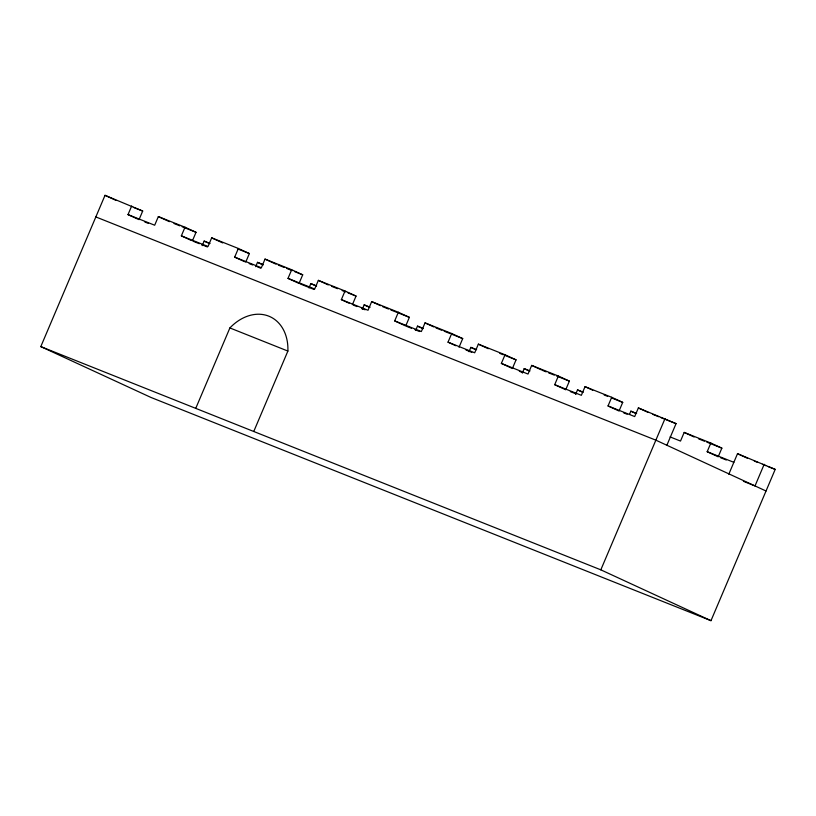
<?xml version="1.0" encoding="UTF-8"?>
<svg xmlns="http://www.w3.org/2000/svg" width="816" height="816" viewBox="0 0 816 816"><rect width="100%" height="100%" fill="white"/><g stroke="black" fill="none" stroke-linecap="round" stroke-linejoin="round"><path stroke-width="1.22" d="M728.8 474.218L737.511 453.686L775.2 469.394L710.981 620.68L150.96 397.443L40.8 346.606L105.019 195.32L142.698 211.038L139.026 219.688M137.924 219.178L128.01 214.598L131.682 205.958M192.362 240.944L196.034 232.295L185.018 227.215L158.345 216.587L154.683 225.226L128.01 214.598M191.26 240.434L181.346 235.855L185.018 227.215M202.235 245.636L204.163 241.087L209.957 243.392M245.698 262.201L249.37 253.562L238.354 248.472L211.681 237.844L208.019 246.493L181.346 235.855M244.596 261.691L234.682 257.122L238.354 248.472M255.663 266.669L257.499 262.344L263.293 264.649M195.758 408.337L229.888 327.94A45.604 34.823 -65.2 0 1 268.79 316.159A45.604 34.823 -65.2 0 1 287.885 351.064L253.766 431.46M291.689 269.739L288.017 278.378L299.033 283.458L302.705 274.819L291.689 269.739L265.016 259.1L261.355 267.75L234.682 257.122M308.999 287.926L310.835 283.601L316.628 285.916M352.369 304.725L356.041 296.075L345.025 290.996L318.352 280.367L314.69 289.007L288.017 278.378M349.064 303.195L341.353 299.635L345.025 290.996M362.335 309.182L364.171 304.858L369.964 307.173M398.361 312.253L394.689 320.902L405.705 325.982L409.377 317.342L398.361 312.253L371.688 301.624L368.026 310.264L341.353 299.635M415.67 330.449L417.506 326.125L423.3 328.43M459.041 347.239L462.713 338.599L451.697 333.509L425.024 322.881L421.362 331.531L394.689 320.902M455.736 345.719L448.025 342.159L451.697 333.509M469.006 351.706L470.842 347.381L476.636 349.697M505.033 354.776L501.361 363.416L512.377 368.506L516.049 359.856L505.033 354.776L478.36 344.148L474.698 352.787L448.025 342.159M522.342 372.963L524.178 368.638L529.972 370.954M558.368 376.033L554.696 384.683L565.712 389.762L569.384 381.123L558.368 376.033L531.695 365.405L528.023 374.044L501.361 363.416M575.678 394.23L577.514 389.905L583.307 392.21M611.704 397.29L608.032 405.94L619.048 411.019L622.72 402.38L611.704 397.29L585.031 386.662L581.359 395.311L554.696 384.683M629.473 414.406L630.85 411.162L636.643 413.477M666.876 445.25L676.056 423.637L638.367 407.929L634.695 416.568L608.032 405.94M710.981 620.68L600.821 569.833L665.04 418.557M710.848 443.057L707.176 451.697L718.192 456.787L721.864 448.137L710.848 443.057L684.185 432.419L680.513 441.068L670.079 436.907M764.184 464.314L755.014 485.928L743.417 481.307M133.426 207.346L142.698 211.038M174.002 223.513L179.806 225.828M182.121 226.756L196.034 232.295M237.772 248.941L249.37 253.562M278.358 265.108L284.152 267.424M286.467 268.352L292.271 270.657M294.586 271.585L302.705 274.819M331.694 286.375L337.487 288.68M342.128 290.537L345.607 291.914M347.922 292.842L356.041 296.075M382.704 306.704L388.508 309.019M390.823 309.947L396.617 312.253M398.942 313.181L409.377 317.342M436.04 327.971L441.844 330.276M444.159 331.204L449.953 333.52M452.278 334.438L462.713 338.599M499.81 353.389L503.288 354.776M505.614 355.694L516.049 359.856M542.711 370.484L546.19 371.872M548.515 372.8L554.309 375.115M556.624 376.033L569.384 381.123M604.166 394.985L607.645 396.372M612.286 398.218L622.72 402.38M652.861 414.395L658.665 416.711M660.98 417.629L676.056 423.637M698.68 438.896L704.473 441.201M706.789 442.129L721.864 448.137M754.331 461.081L757.809 462.468M762.45 464.314L765.928 465.701M768.244 466.619L775.2 469.394M144.83 221.993L148.308 223.38M193.525 241.403L199.318 243.719M201.644 244.637L207.437 246.952M249.176 263.588L252.654 264.976M257.295 266.822L260.773 268.209M300.196 283.927L314.109 289.476M353.532 305.184L357.01 306.571M361.651 308.417L365.129 309.805M406.868 326.441L411.499 328.297M414.977 329.684L419.618 331.531M465.997 350.013L471.791 352.328M519.333 371.28L522.811 372.667M570.353 391.609L576.147 393.924M623.689 412.876L627.167 414.263M707.176 451.697L733.849 462.325M720.518 457.705L726.311 460.02M95.839 216.934L655.86 440.171L766.03 491.008M229.888 327.94L287.885 351.064M40.8 346.606L600.821 569.833M638.367 407.929L648.281 412.498M737.511 453.686L747.436 458.255M585.031 386.662L592.742 390.221M684.185 432.419L694.1 436.999M531.695 365.405L541.61 369.985M630.85 411.162L635.256 413.192M478.36 344.148L488.274 348.718M577.514 389.905L581.92 391.935M425.024 322.881L433.837 326.951M524.178 368.638L528.584 370.678M371.688 301.624L380.501 305.694M470.842 347.381L475.249 349.411M318.352 280.367L328.267 284.937M417.506 326.125L423.014 328.664M265.016 259.1L276.032 264.19M364.171 304.858L369.679 307.408M211.681 237.844L222.697 242.923M310.835 283.601L316.343 286.141M158.345 216.587L169.371 221.666M257.499 262.344L263.007 264.884M105.019 195.32L116.035 200.41M204.163 241.087L209.671 243.627"/></g></svg>
